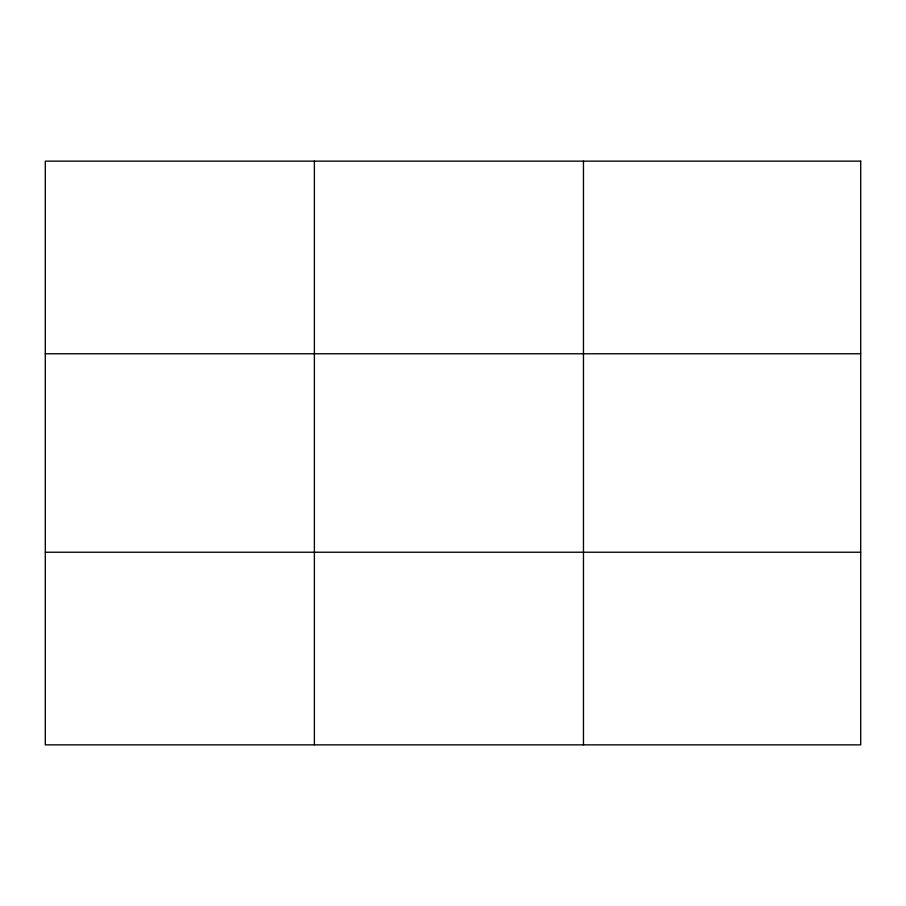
<?xml version="1.0" encoding="UTF-8"?>
<svg xmlns="http://www.w3.org/2000/svg" width="906" height="906" viewBox="0 0 906 906"><rect width="100%" height="100%" fill="white"/><g stroke="black" fill="none" stroke-linecap="round" stroke-linejoin="round"><path stroke-width="1.36" d="M314.382 744.857L314.382 161.143M583.464 744.857L583.464 161.143M45.3 353.77L860.7 353.77M45.3 552.23L860.7 552.23M860.7 161.143L860.7 744.857L45.3 744.857L45.3 161.143L860.7 161.143"/></g></svg>
